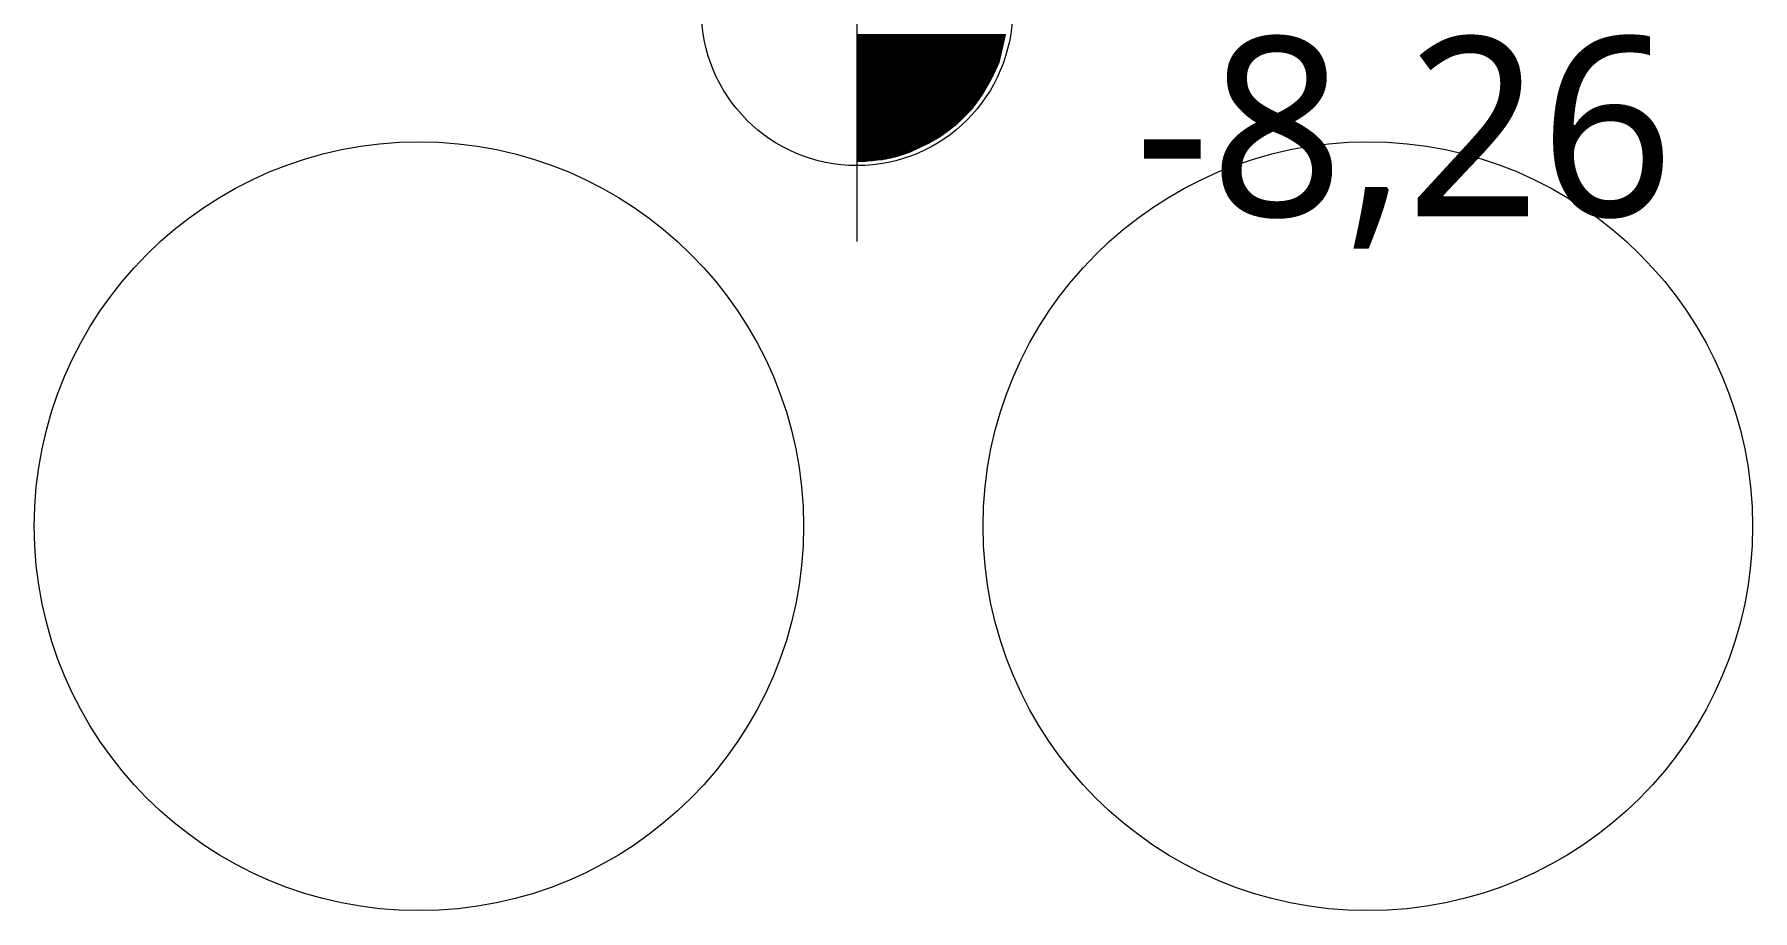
# Model space of a CAD drawing. Header units: millimetres. Extents: x 809 to 8159, y 33 to 4533.
# Drawn here: x 6592.3 to 6726.3, y 2326.9 to 2395.2 of the extents above; entities that cross this region are included whole.
import ezdxf

# ---------------------------------------------------------------- set-up
doc = ezdxf.new("R2010")
doc.units = ezdxf.units.MM
doc.layers.add('AHŞAP KONFERANS SALONU TAVAN', color=6, linetype='Continuous', lineweight=0)
doc.layers.add('cevre kotlar', color=6, linetype='Continuous', lineweight=0)
doc.styles.get("Standard").update_dxf_attribs({"font": 'arial.ttf'})

# ---------------------------------------------------------------- blocks, each defined once
blk = doc.blocks.new('K_K')
at = {"layer": 'cevre kotlar', "color": 2, "lineweight": 0}
for p, q in [((-0.0088, 0.0012), (-0.0088, -0.7359)), ((-0.0088, -0.0771), (0.4648, -0.0771)), ((-0.0088, -0.0778), (0.4646, -0.0778)), ((-0.0088, -0.0786), (0.4644, -0.0786)), ((-0.0088, -0.0794), (0.4642, -0.0794)), ((-0.0088, -0.0801), (0.4641, -0.0801)), ((-0.0088, -0.0809), (0.4639, -0.0809)), ((-0.0088, -0.0817), (0.4637, -0.0817)), ((-0.0088, -0.0824), (0.4636, -0.0824)), ((-0.0088, -0.0832), (0.4634, -0.0832)), ((-0.0088, -0.084), (0.4632, -0.084)), ((-0.0088, -0.0847), (0.463, -0.0847)), ((-0.0088, -0.0855), (0.4629, -0.0855)), ((-0.0088, -0.0863), (0.4627, -0.0863)), ((-0.0088, -0.0871), (0.4625, -0.0871)), ((-0.0088, -0.0878), (0.4623, -0.0878)), ((-0.0088, -0.0886), (0.4622, -0.0886)), ((-0.0088, -0.0894), (0.462, -0.0894)), ((-0.0088, -0.0901), (0.4618, -0.0901)), ((-0.0088, -0.0909), (0.4616, -0.0909)), ((-0.0088, -0.0917), (0.4615, -0.0917)), ((-0.0088, -0.0924), (0.4613, -0.0924)), ((-0.0088, -0.0932), (0.4611, -0.0932)), ((-0.0088, -0.094), (0.461, -0.094)), ((-0.0088, -0.0947), (0.4608, -0.0947)), ((-0.0088, -0.0955), (0.4606, -0.0955)), ((-0.0088, -0.0963), (0.4604, -0.0963)), ((-0.0088, -0.097), (0.4603, -0.097)), ((-0.0088, -0.0978), (0.4601, -0.0978)), ((-0.0088, -0.0986), (0.4599, -0.0986)), ((-0.0088, -0.0993), (0.4597, -0.0993)), ((-0.0088, -0.1001), (0.4596, -0.1001)), ((-0.0088, -0.1009), (0.4594, -0.1009)), ((-0.0088, -0.1016), (0.4592, -0.1016)), ((-0.0088, -0.1024), (0.459, -0.1024)), ((-0.0088, -0.1032), (0.4589, -0.1032)), ((-0.0088, -0.1039), (0.4587, -0.1039)), ((-0.0088, -0.1047), (0.4585, -0.1047)), ((-0.0088, -0.1055), (0.4584, -0.1055)), ((-0.0088, -0.1062), (0.4582, -0.1062)), ((-0.0088, -0.107), (0.458, -0.107)), ((-0.0088, -0.1078), (0.4578, -0.1078)), ((-0.0088, -0.1085), (0.4577, -0.1085)), ((-0.0088, -0.1093), (0.4575, -0.1093)), ((-0.0088, -0.1101), (0.4573, -0.1101)), ((-0.0088, -0.1108), (0.4571, -0.1108)), ((-0.0088, -0.1116), (0.457, -0.1116)), ((-0.0088, -0.1124), (0.4568, -0.1124)), ((-0.0088, -0.1131), (0.4566, -0.1131)), ((-0.0088, -0.1139), (0.4564, -0.1139)), ((-0.0088, -0.1147), (0.4563, -0.1147)), ((-0.0088, -0.1154), (0.4561, -0.1154)), ((-0.0088, -0.1162), (0.4559, -0.1162)), ((-0.0088, -0.117), (0.4558, -0.117)), ((-0.0088, -0.1177), (0.4556, -0.1177)), ((-0.0088, -0.1185), (0.4554, -0.1185)), ((-0.0088, -0.1193), (0.4552, -0.1193)), ((-0.0088, -0.12), (0.4551, -0.12)), ((-0.0088, -0.1208), (0.4549, -0.1208)), ((-0.0088, -0.1216), (0.4547, -0.1216)), ((-0.0088, -0.1223), (0.4545, -0.1223)), ((-0.0088, -0.1231), (0.4543, -0.1231)), ((-0.0088, -0.1239), (0.4542, -0.1239)), ((-0.0088, -0.1247), (0.454, -0.1247)), ((-0.0088, -0.1254), (0.4538, -0.1254)), ((-0.0088, -0.1262), (0.4536, -0.1262)), ((-0.0088, -0.127), (0.4535, -0.127)), ((-0.0088, -0.1277), (0.4533, -0.1277)), ((-0.0088, -0.1285), (0.4531, -0.1285)), ((-0.0088, -0.1293), (0.4529, -0.1293)), ((-0.0088, -0.13), (0.4528, -0.13)), ((-0.0088, -0.1308), (0.4526, -0.1308)), ((-0.0088, -0.1316), (0.4524, -0.1316)), ((-0.0088, -0.1323), (0.4522, -0.1323)), ((-0.0088, -0.1331), (0.452, -0.1331)), ((-0.0088, -0.1339), (0.4519, -0.1339)), ((-0.0088, -0.1346), (0.4517, -0.1346)), ((-0.0088, -0.1354), (0.4515, -0.1354)), ((-0.0088, -0.1362), (0.4513, -0.1362)), ((-0.0088, -0.1369), (0.4512, -0.1369)), ((-0.0088, -0.1377), (0.451, -0.1377)), ((-0.0088, -0.1385), (0.4508, -0.1385)), ((-0.0088, -0.1392), (0.4506, -0.1392)), ((-0.0088, -0.14), (0.4505, -0.14)), ((-0.0088, -0.1408), (0.4503, -0.1408)), ((-0.0088, -0.1415), (0.4501, -0.1415)), ((-0.0088, -0.1423), (0.4499, -0.1423)), ((-0.0088, -0.1431), (0.4497, -0.1431)), ((-0.0088, -0.1438), (0.4496, -0.1438)), ((-0.0088, -0.1446), (0.4494, -0.1446)), ((-0.0088, -0.1454), (0.4492, -0.1454)), ((-0.0088, -0.1461), (0.449, -0.1461)), ((-0.0088, -0.1469), (0.4489, -0.1469)), ((-0.0088, -0.1477), (0.4487, -0.1477)), ((-0.0088, -0.1484), (0.4485, -0.1484)), ((-0.0088, -0.1492), (0.4483, -0.1492)), ((-0.0088, -0.15), (0.4482, -0.15)), ((-0.0088, -0.1507), (0.448, -0.1507)), ((-0.0088, -0.1515), (0.4478, -0.1515)), ((-0.0088, -0.1523), (0.4476, -0.1523)), ((-0.0088, -0.153), (0.4474, -0.153)), ((-0.0088, -0.1538), (0.4473, -0.1538)), ((-0.0088, -0.1546), (0.4471, -0.1546)), ((-0.0088, -0.1553), (0.4469, -0.1553)), ((-0.0088, -0.1561), (0.4467, -0.1561)), ((-0.0088, -0.1569), (0.4466, -0.1569)), ((-0.0088, -0.1576), (0.4464, -0.1576)), ((-0.0088, -0.1584), (0.4462, -0.1584)), ((-0.0088, -0.1592), (0.446, -0.1592)), ((-0.0088, -0.1599), (0.4458, -0.1599)), ((-0.0088, -0.1607), (0.4457, -0.1607)), ((-0.0088, -0.1615), (0.4455, -0.1615)), ((-0.0088, -0.1622), (0.4453, -0.1622)), ((-0.0088, -0.163), (0.4451, -0.163)), ((-0.0088, -0.1638), (0.445, -0.1638)), ((-0.0088, -0.1646), (0.4447, -0.1646)), ((-0.0088, -0.1653), (0.4443, -0.1653)), ((-0.0088, -0.1661), (0.444, -0.1661)), ((-0.0088, -0.1669), (0.4436, -0.1669)), ((-0.0088, -0.1676), (0.4433, -0.1676)), ((-0.0088, -0.1684), (0.4429, -0.1684)), ((-0.0088, -0.1692), (0.4426, -0.1692)), ((-0.0088, -0.1699), (0.4422, -0.1699)), ((-0.0088, -0.1707), (0.4419, -0.1707)), ((-0.0088, -0.1715), (0.4415, -0.1715)), ((-0.0088, -0.1722), (0.4412, -0.1722)), ((-0.0088, -0.173), (0.4408, -0.173)), ((-0.0088, -0.1738), (0.4405, -0.1738)), ((-0.0088, -0.1745), (0.4401, -0.1745)), ((-0.0088, -0.1753), (0.4398, -0.1753)), ((-0.0088, -0.1761), (0.4394, -0.1761)), ((-0.0088, -0.1768), (0.439, -0.1768)), ((-0.0088, -0.1776), (0.4387, -0.1776)), ((-0.0088, -0.1784), (0.4383, -0.1784)), ((-0.0088, -0.1791), (0.438, -0.1791)), ((-0.0088, -0.1799), (0.4376, -0.1799)), ((-0.0088, -0.1807), (0.4373, -0.1807)), ((-0.0088, -0.1814), (0.4369, -0.1814)), ((-0.0088, -0.1822), (0.4366, -0.1822)), ((-0.0088, -0.183), (0.4362, -0.183)), ((-0.0088, -0.1837), (0.4359, -0.1837)), ((-0.0088, -0.1845), (0.4355, -0.1845)), ((-0.0088, -0.1853), (0.4352, -0.1853)), ((-0.0088, -0.186), (0.4348, -0.186)), ((-0.0088, -0.1868), (0.4345, -0.1868)), ((-0.0088, -0.1876), (0.4341, -0.1876)), ((-0.0088, -0.1883), (0.4338, -0.1883)), ((-0.0088, -0.1891), (0.4334, -0.1891)), ((-0.0088, -0.1899), (0.4331, -0.1899)), ((-0.0088, -0.1906), (0.4327, -0.1906)), ((-0.0088, -0.1914), (0.4324, -0.1914)), ((-0.0088, -0.1922), (0.432, -0.1922)), ((-0.0088, -0.1929), (0.4317, -0.1929)), ((-0.0088, -0.1937), (0.4313, -0.1937)), ((-0.0088, -0.1945), (0.431, -0.1945)), ((-0.0088, -0.1952), (0.4306, -0.1952)), ((-0.0088, -0.196), (0.4303, -0.196)), ((-0.0088, -0.1968), (0.4299, -0.1968)), ((-0.0088, -0.1975), (0.4296, -0.1975)), ((-0.0088, -0.1983), (0.4292, -0.1983)), ((-0.0088, -0.1991), (0.4288, -0.1991)), ((-0.0088, -0.1998), (0.4285, -0.1998)), ((-0.0088, -0.2006), (0.4281, -0.2006)), ((-0.0088, -0.2014), (0.4278, -0.2014)), ((-0.0088, -0.2022), (0.4274, -0.2022)), ((-0.0088, -0.2029), (0.4271, -0.2029)), ((-0.0088, -0.2037), (0.4267, -0.2037)), ((-0.0088, -0.2045), (0.4264, -0.2045)), ((-0.0088, -0.2052), (0.426, -0.2052)), ((-0.0088, -0.206), (0.4256, -0.206)), ((-0.0088, -0.2068), (0.4252, -0.2068)), ((-0.0088, -0.2075), (0.4248, -0.2075)), ((-0.0088, -0.2083), (0.4244, -0.2083)), ((-0.0088, -0.2091), (0.424, -0.2091)), ((-0.0088, -0.2098), (0.4236, -0.2098)), ((-0.0088, -0.2106), (0.4232, -0.2106)), ((-0.0088, -0.2114), (0.4227, -0.2114)), ((-0.0088, -0.2121), (0.4223, -0.2121)), ((-0.0088, -0.2129), (0.4219, -0.2129)), ((-0.0088, -0.2137), (0.4215, -0.2137)), ((-0.0088, -0.2144), (0.4211, -0.2144)), ((-0.0088, -0.2152), (0.4207, -0.2152)), ((-0.0088, -0.216), (0.4203, -0.216)), ((-0.0088, -0.2167), (0.4199, -0.2167)), ((-0.0088, -0.2175), (0.4194, -0.2175)), ((-0.0088, -0.2183), (0.419, -0.2183)), ((-0.0088, -0.219), (0.4186, -0.219)), ((-0.0088, -0.2198), (0.4182, -0.2198)), ((-0.0088, -0.2206), (0.4178, -0.2206)), ((-0.0088, -0.2213), (0.4174, -0.2213)), ((-0.0088, -0.2221), (0.417, -0.2221)), ((-0.0088, -0.2229), (0.4166, -0.2229)), ((-0.0088, -0.2236), (0.4161, -0.2236)), ((-0.0088, -0.2244), (0.4157, -0.2244)), ((-0.0088, -0.2252), (0.4153, -0.2252)), ((-0.0088, -0.2259), (0.4149, -0.2259)), ((-0.0088, -0.2267), (0.4145, -0.2267)), ((-0.0088, -0.2275), (0.4141, -0.2275)), ((-0.0088, -0.2282), (0.4136, -0.2282)), ((-0.0088, -0.229), (0.4132, -0.229)), ((-0.0088, -0.2298), (0.4127, -0.2298)), ((-0.0088, -0.2305), (0.4123, -0.2305)), ((-0.0088, -0.2313), (0.4118, -0.2313)), ((-0.0088, -0.2321), (0.4113, -0.2321)), ((-0.0088, -0.2328), (0.4109, -0.2328)), ((-0.0088, -0.2336), (0.4104, -0.2336)), ((-0.0088, -0.2344), (0.41, -0.2344)), ((-0.0088, -0.2351), (0.4095, -0.2351)), ((-0.0088, -0.2359), (0.409, -0.2359)), ((-0.0088, -0.2367), (0.4086, -0.2367)), ((-0.0088, -0.2374), (0.4081, -0.2374)), ((-0.0088, -0.2382), (0.4077, -0.2382)), ((-0.0088, -0.239), (0.4072, -0.239)), ((-0.0088, -0.2398), (0.4067, -0.2398)), ((-0.0088, -0.2405), (0.4063, -0.2405)), ((-0.0088, -0.2413), (0.4058, -0.2413)), ((-0.0088, -0.2421), (0.4054, -0.2421)), ((-0.0088, -0.2428), (0.4049, -0.2428)), ((-0.0088, -0.2436), (0.4044, -0.2436)), ((-0.0088, -0.2444), (0.404, -0.2444)), ((-0.0088, -0.2451), (0.4035, -0.2451)), ((-0.0088, -0.2459), (0.4031, -0.2459)), ((-0.0088, -0.2467), (0.4027, -0.2467)), ((-0.0088, -0.2474), (0.4023, -0.2474)), ((-0.0088, -0.2482), (0.4018, -0.2482)), ((-0.0088, -0.249), (0.4014, -0.249)), ((-0.0088, -0.2497), (0.401, -0.2497)), ((-0.0088, -0.2505), (0.4006, -0.2505)), ((-0.0088, -0.2513), (0.4002, -0.2513)), ((-0.0088, -0.252), (0.3997, -0.252)), ((-0.0088, -0.2528), (0.3993, -0.2528)), ((-0.0088, -0.2536), (0.3989, -0.2536)), ((-0.0088, -0.2543), (0.3985, -0.2543)), ((-0.0088, -0.2551), (0.3981, -0.2551)), ((-0.0088, -0.2559), (0.3976, -0.2559)), ((-0.0088, -0.2566), (0.3972, -0.2566)), ((-0.0088, -0.2574), (0.3968, -0.2574)), ((-0.0088, -0.2582), (0.3964, -0.2582)), ((-0.0088, -0.2589), (0.396, -0.2589)), ((-0.0088, -0.2597), (0.3956, -0.2597)), ((-0.0088, -0.2605), (0.3951, -0.2605)), ((-0.0088, -0.2612), (0.3947, -0.2612)), ((-0.0088, -0.262), (0.3943, -0.262)), ((-0.0088, -0.2628), (0.3939, -0.2628)), ((-0.0088, -0.2635), (0.3935, -0.2635)), ((-0.0088, -0.2643), (0.393, -0.2643)), ((-0.0088, -0.2651), (0.3925, -0.2651)), ((-0.0088, -0.2658), (0.392, -0.2658)), ((-0.0088, -0.2666), (0.3914, -0.2666)), ((-0.0088, -0.2674), (0.3909, -0.2674)), ((-0.0088, -0.2681), (0.3904, -0.2681)), ((-0.0088, -0.2689), (0.3898, -0.2689)), ((-0.0088, -0.2697), (0.3893, -0.2697)), ((-0.0088, -0.2704), (0.3888, -0.2704)), ((-0.0088, -0.2712), (0.3882, -0.2712)), ((-0.0088, -0.272), (0.3877, -0.272)), ((-0.0088, -0.2727), (0.3872, -0.2727)), ((-0.0088, -0.2735), (0.3866, -0.2735)), ((-0.0088, -0.2743), (0.3861, -0.2743)), ((-0.0088, -0.275), (0.3856, -0.275)), ((-0.0088, -0.2758), (0.385, -0.2758)), ((-0.0088, -0.2766), (0.3845, -0.2766)), ((-0.0088, -0.2774), (0.384, -0.2774)), ((-0.0088, -0.2781), (0.3835, -0.2781)), ((-0.0088, -0.2789), (0.3829, -0.2789)), ((-0.0088, -0.2797), (0.3824, -0.2797)), ((-0.0088, -0.2804), (0.3819, -0.2804)), ((-0.0088, -0.2812), (0.3813, -0.2812)), ((-0.0088, -0.282), (0.3808, -0.282)), ((-0.0088, -0.2827), (0.3803, -0.2827)), ((-0.0088, -0.2835), (0.3797, -0.2835)), ((-0.0088, -0.2843), (0.3792, -0.2843)), ((-0.0088, -0.285), (0.3787, -0.285)), ((-0.0088, -0.2858), (0.3781, -0.2858)), ((-0.0088, -0.2866), (0.3776, -0.2866)), ((-0.0088, -0.2873), (0.377, -0.2873)), ((-0.0088, -0.2881), (0.3765, -0.2881)), ((-0.0088, -0.2889), (0.3759, -0.2889)), ((-0.0088, -0.2896), (0.3753, -0.2896)), ((-0.0088, -0.2904), (0.3747, -0.2904)), ((-0.0088, -0.2912), (0.3742, -0.2912)), ((-0.0088, -0.2919), (0.3736, -0.2919)), ((-0.0088, -0.2927), (0.373, -0.2927)), ((-0.0088, -0.2935), (0.3724, -0.2935)), ((-0.0088, -0.2942), (0.3719, -0.2942)), ((-0.0088, -0.295), (0.3713, -0.295)), ((-0.0088, -0.2958), (0.3707, -0.2958)), ((-0.0088, -0.2965), (0.3701, -0.2965)), ((-0.0088, -0.2973), (0.3696, -0.2973)), ((-0.0088, -0.2981), (0.369, -0.2981)), ((-0.0088, -0.2988), (0.3684, -0.2988)), ((-0.0088, -0.2996), (0.3678, -0.2996)), ((-0.0088, -0.3004), (0.3673, -0.3004)), ((-0.0088, -0.3011), (0.3667, -0.3011)), ((-0.0088, -0.3019), (0.3661, -0.3019)), ((-0.0088, -0.3027), (0.3655, -0.3027)), ((-0.0088, -0.3034), (0.3649, -0.3034)), ((-0.0088, -0.3042), (0.3644, -0.3042)), ((-0.0088, -0.305), (0.3638, -0.305)), ((-0.0088, -0.3057), (0.3632, -0.3057)), ((-0.0088, -0.3065), (0.3626, -0.3065)), ((-0.0088, -0.3073), (0.3621, -0.3073)), ((-0.0088, -0.308), (0.3615, -0.308)), ((-0.0088, -0.3088), (0.3609, -0.3088)), ((-0.0088, -0.3096), (0.3603, -0.3096)), ((-0.0088, -0.3103), (0.3598, -0.3103)), ((-0.0088, -0.3111), (0.3592, -0.3111)), ((-0.0088, -0.3119), (0.3586, -0.3119)), ((-0.0088, -0.3126), (0.358, -0.3126)), ((-0.0088, -0.3134), (0.3575, -0.3134)), ((-0.0088, -0.3142), (0.3569, -0.3142)), ((-0.0088, -0.315), (0.3561, -0.315)), ((-0.0088, -0.3157), (0.3553, -0.3157)), ((-0.0088, -0.3165), (0.3546, -0.3165)), ((-0.0088, -0.3173), (0.3538, -0.3173)), ((-0.0088, -0.318), (0.353, -0.318)), ((-0.0088, -0.3188), (0.3523, -0.3188)), ((-0.0088, -0.3196), (0.3515, -0.3196)), ((-0.0088, -0.3203), (0.3507, -0.3203)), ((-0.0088, -0.3211), (0.35, -0.3211)), ((-0.0088, -0.3219), (0.3492, -0.3219)), ((-0.0088, -0.3226), (0.3484, -0.3226)), ((-0.0088, -0.3234), (0.3477, -0.3234)), ((-0.0088, -0.3242), (0.3469, -0.3242)), ((-0.0088, -0.3249), (0.3461, -0.3249)), ((-0.0088, -0.3257), (0.3454, -0.3257)), ((-0.0088, -0.3265), (0.3446, -0.3265)), ((-0.0088, -0.3272), (0.3438, -0.3272)), ((-0.0088, -0.328), (0.3431, -0.328)), ((-0.0088, -0.3288), (0.3423, -0.3288)), ((-0.0088, -0.3295), (0.3415, -0.3295)), ((-0.0088, -0.3303), (0.3408, -0.3303)), ((-0.0088, -0.3311), (0.34, -0.3311)), ((-0.0088, -0.3318), (0.3392, -0.3318)), ((-0.0088, -0.3326), (0.3385, -0.3326)), ((-0.0088, -0.3334), (0.3377, -0.3334)), ((-0.0088, -0.3341), (0.3369, -0.3341)), ((-0.0088, -0.3349), (0.3362, -0.3349)), ((-0.0088, -0.3357), (0.3354, -0.3357)), ((-0.0088, -0.3364), (0.3346, -0.3364)), ((-0.0088, -0.3372), (0.3339, -0.3372)), ((-0.0088, -0.338), (0.3331, -0.338)), ((-0.0088, -0.3387), (0.3323, -0.3387)), ((-0.0088, -0.3395), (0.3316, -0.3395)), ((-0.0088, -0.3403), (0.3308, -0.3403)), ((-0.0088, -0.341), (0.33, -0.341)), ((-0.0088, -0.3418), (0.3293, -0.3418)), ((-0.0088, -0.3426), (0.3285, -0.3426)), ((-0.0088, -0.3433), (0.3277, -0.3433)), ((-0.0088, -0.3441), (0.327, -0.3441)), ((-0.0088, -0.3449), (0.3262, -0.3449)), ((-0.0088, -0.3456), (0.3254, -0.3456)), ((-0.0088, -0.3464), (0.3247, -0.3464)), ((-0.0088, -0.3472), (0.3239, -0.3472)), ((-0.0088, -0.3479), (0.3231, -0.3479)), ((-0.0088, -0.3487), (0.3223, -0.3487)), ((-0.0088, -0.3495), (0.3216, -0.3495)), ((-0.0088, -0.3502), (0.3208, -0.3502)), ((-0.0088, -0.351), (0.32, -0.351)), ((-0.0088, -0.3518), (0.3193, -0.3518)), ((-0.0088, -0.3525), (0.3185, -0.3525)), ((-0.0088, -0.3533), (0.3177, -0.3533)), ((-0.0088, -0.3541), (0.317, -0.3541)), ((-0.0088, -0.3549), (0.3162, -0.3549)), ((-0.0088, -0.3556), (0.3154, -0.3556)), ((-0.0088, -0.3564), (0.3147, -0.3564)), ((-0.0088, -0.3572), (0.3139, -0.3572)), ((-0.0088, -0.3579), (0.3131, -0.3579)), ((-0.0088, -0.3587), (0.3124, -0.3587)), ((-0.0088, -0.3595), (0.3116, -0.3595)), ((-0.0088, -0.3602), (0.3108, -0.3602)), ((-0.0088, -0.361), (0.3101, -0.361)), ((-0.0088, -0.3618), (0.3093, -0.3618)), ((-0.0088, -0.3625), (0.3085, -0.3625)), ((-0.0088, -0.3633), (0.3075, -0.3633)), ((-0.0088, -0.3641), (0.3065, -0.3641)), ((-0.0088, -0.3648), (0.3055, -0.3648)), ((-0.0088, -0.3656), (0.3045, -0.3656)), ((-0.0088, -0.3664), (0.3035, -0.3664)), ((-0.0088, -0.3671), (0.3025, -0.3671)), ((-0.0088, -0.3679), (0.3015, -0.3679)), ((-0.0088, -0.3687), (0.3005, -0.3687)), ((-0.0088, -0.3694), (0.2995, -0.3694)), ((-0.0088, -0.3702), (0.2985, -0.3702)), ((-0.0088, -0.371), (0.2975, -0.371)), ((-0.0088, -0.3717), (0.2965, -0.3717)), ((-0.0088, -0.3725), (0.2955, -0.3725)), ((-0.0088, -0.3733), (0.2945, -0.3733)), ((-0.0088, -0.374), (0.2935, -0.374)), ((-0.0088, -0.3748), (0.2926, -0.3748)), ((-0.0088, -0.3756), (0.2916, -0.3756)), ((-0.0088, -0.3763), (0.2906, -0.3763)), ((-0.0088, -0.3771), (0.2896, -0.3771)), ((-0.0088, -0.3779), (0.2886, -0.3779)), ((-0.0088, -0.3786), (0.2876, -0.3786)), ((-0.0088, -0.3794), (0.2866, -0.3794)), ((-0.0088, -0.3802), (0.2855, -0.3802)), ((-0.0088, -0.3809), (0.2845, -0.3809)), ((-0.0088, -0.3817), (0.2834, -0.3817)), ((-0.0088, -0.3825), (0.2823, -0.3825)), ((-0.0088, -0.3832), (0.2813, -0.3832)), ((-0.0088, -0.384), (0.2802, -0.384)), ((-0.0088, -0.3848), (0.2792, -0.3848)), ((-0.0088, -0.3855), (0.2781, -0.3855)), ((-0.0088, -0.3863), (0.277, -0.3863)), ((-0.0088, -0.3871), (0.276, -0.3871)), ((-0.0088, -0.3878), (0.2749, -0.3878)), ((-0.0088, -0.3886), (0.2738, -0.3886)), ((-0.0088, -0.3894), (0.2728, -0.3894)), ((-0.0088, -0.3901), (0.2717, -0.3901)), ((-0.0088, -0.3909), (0.2707, -0.3909)), ((-0.0088, -0.3917), (0.2696, -0.3917)), ((-0.0088, -0.3925), (0.2685, -0.3925)), ((-0.0088, -0.3932), (0.2675, -0.3932)), ((-0.0088, -0.394), (0.2664, -0.394)), ((-0.0088, -0.3948), (0.2653, -0.3948)), ((-0.0088, -0.3955), (0.2643, -0.3955)), ((-0.0088, -0.3963), (0.2632, -0.3963)), ((-0.0088, -0.3971), (0.2622, -0.3971)), ((-0.0088, -0.3978), (0.2611, -0.3978)), ((-0.0088, -0.3986), (0.26, -0.3986)), ((-0.0088, -0.3994), (0.259, -0.3994)), ((-0.0088, -0.4001), (0.2579, -0.4001)), ((-0.0088, -0.4009), (0.2568, -0.4009)), ((-0.0088, -0.4017), (0.2558, -0.4017)), ((-0.0088, -0.4024), (0.2546, -0.4024)), ((-0.0088, -0.4032), (0.2533, -0.4032)), ((-0.0088, -0.404), (0.252, -0.404)), ((-0.0088, -0.4047), (0.2506, -0.4047)), ((-0.0088, -0.4055), (0.2493, -0.4055)), ((-0.0088, -0.4063), (0.248, -0.4063)), ((-0.0088, -0.407), (0.2467, -0.407)), ((-0.0088, -0.4078), (0.2453, -0.4078)), ((-0.0088, -0.4086), (0.244, -0.4086)), ((-0.0088, -0.4093), (0.2427, -0.4093)), ((-0.0088, -0.4101), (0.2414, -0.4101)), ((-0.0088, -0.4109), (0.24, -0.4109)), ((-0.0088, -0.4116), (0.2387, -0.4116)), ((-0.0088, -0.4124), (0.2374, -0.4124)), ((-0.0088, -0.4132), (0.2361, -0.4132)), ((-0.0088, -0.4139), (0.2347, -0.4139)), ((-0.0088, -0.4147), (0.2334, -0.4147)), ((-0.0088, -0.4155), (0.2321, -0.4155)), ((-0.0088, -0.4162), (0.2308, -0.4162)), ((-0.0088, -0.417), (0.2294, -0.417)), ((-0.0088, -0.4178), (0.2281, -0.4178)), ((-0.0088, -0.4185), (0.2268, -0.4185)), ((-0.0088, -0.4193), (0.2254, -0.4193)), ((-0.0088, -0.4201), (0.2241, -0.4201)), ((-0.0088, -0.4208), (0.2228, -0.4208)), ((-0.0088, -0.4216), (0.2213, -0.4216)), ((-0.0088, -0.4224), (0.2197, -0.4224)), ((-0.0088, -0.4231), (0.2181, -0.4231)), ((-0.0088, -0.4239), (0.2164, -0.4239)), ((-0.0088, -0.4247), (0.2148, -0.4247)), ((-0.0088, -0.4254), (0.2132, -0.4254)), ((-0.0088, -0.4262), (0.2116, -0.4262)), ((-0.0088, -0.427), (0.21, -0.427)), ((-0.0088, -0.4277), (0.2084, -0.4277)), ((-0.0088, -0.4285), (0.2068, -0.4285)), ((-0.0088, -0.4293), (0.2052, -0.4293)), ((-0.0088, -0.4301), (0.2036, -0.4301)), ((-0.0088, -0.4308), (0.2019, -0.4308)), ((-0.0088, -0.4316), (0.2003, -0.4316)), ((-0.0088, -0.4324), (0.1987, -0.4324)), ((-0.0088, -0.4331), (0.1971, -0.4331)), ((-0.0088, -0.4339), (0.1955, -0.4339)), ((-0.0088, -0.4347), (0.1939, -0.4347)), ((-0.0088, -0.4354), (0.1923, -0.4354)), ((-0.0088, -0.4362), (0.1907, -0.4362)), ((-0.0088, -0.437), (0.189, -0.437)), ((-0.0088, -0.4377), (0.1874, -0.4377)), ((-0.0088, -0.4385), (0.1858, -0.4385)), ((-0.0088, -0.4393), (0.1842, -0.4393)), ((-0.0088, -0.44), (0.1825, -0.44)), ((-0.0088, -0.4408), (0.1809, -0.4408)), ((-0.0088, -0.4416), (0.1792, -0.4416)), ((-0.0088, -0.4423), (0.1776, -0.4423)), ((-0.0088, -0.4431), (0.176, -0.4431)), ((-0.0088, -0.4439), (0.1743, -0.4439)), ((-0.0088, -0.4446), (0.1727, -0.4446)), ((-0.0088, -0.4454), (0.171, -0.4454)), ((-0.0088, -0.4462), (0.1694, -0.4462)), ((-0.0088, -0.4469), (0.1677, -0.4469)), ((-0.0088, -0.4477), (0.1661, -0.4477)), ((-0.0088, -0.4485), (0.1644, -0.4485)), ((-0.0088, -0.4492), (0.1628, -0.4492)), ((-0.0088, -0.45), (0.1612, -0.45)), ((-0.0088, -0.4508), (0.1593, -0.4508)), ((-0.0088, -0.4515), (0.1571, -0.4515)), ((-0.0088, -0.4523), (0.155, -0.4523)), ((-0.0088, -0.4531), (0.1528, -0.4531)), ((-0.0088, -0.4538), (0.1507, -0.4538)), ((-0.0088, -0.4546), (0.1485, -0.4546)), ((-0.0088, -0.4554), (0.1464, -0.4554)), ((-0.0088, -0.4561), (0.1442, -0.4561)), ((-0.0088, -0.4569), (0.1421, -0.4569)), ((-0.0088, -0.4577), (0.1399, -0.4577)), ((-0.0088, -0.4584), (0.1378, -0.4584)), ((-0.0088, -0.4592), (0.1355, -0.4592)), ((-0.0088, -0.46), (0.1329, -0.46)), ((-0.0088, -0.4607), (0.1303, -0.4607)), ((-0.0088, -0.4615), (0.1277, -0.4615)), ((-0.0088, -0.4623), (0.1251, -0.4623)), ((-0.0088, -0.463), (0.1225, -0.463)), ((-0.0088, -0.4638), (0.1199, -0.4638)), ((-0.0088, -0.4646), (0.1173, -0.4646)), ((-0.0088, -0.4653), (0.1147, -0.4653)), ((-0.0088, -0.4661), (0.1121, -0.4661)), ((-0.0088, -0.4669), (0.1095, -0.4669)), ((-0.0088, -0.4677), (0.1068, -0.4677)), ((-0.0088, -0.4684), (0.103, -0.4684)), ((-0.0088, -0.4692), (0.0992, -0.4692)), ((-0.0088, -0.47), (0.0954, -0.47)), ((-0.0088, -0.4707), (0.0915, -0.4707)), ((-0.0088, -0.4715), (0.0877, -0.4715)), ((-0.0088, -0.4723), (0.0838, -0.4723)), ((-0.0088, -0.473), (0.08, -0.473)), ((-0.0088, -0.4738), (0.0762, -0.4738)), ((-0.0088, -0.4746), (0.0723, -0.4746)), ((-0.0088, -0.4753), (0.0643, -0.4753)), ((-0.0088, -0.4761), (0.0563, -0.4761)), ((-0.0088, -0.4769), (0.0482, -0.4769)), ((-0.0088, -0.4776), (0.0401, -0.4776)), ((-0.0088, -0.4784), (0.0326, -0.4784)), ((-0.0088, -0.4792), (0.0257, -0.4792)), ((-0.0073, -0.4799), (0.0188, -0.4799))]:
    blk.add_line(p, q, dxfattribs=at)
blk.add_circle((-0.0088, 0.0012), 0.4954, dxfattribs=at)
blk = doc.blocks.new('RTHRTHRTRTHRHRTH')
at = {"layer": 'AHŞAP KONFERANS SALONU TAVAN'}
for centre in [(41029.25, -6250.73), (41103.25, -6250.73)]:
    blk.add_circle(centre, 30, dxfattribs=at)

msp = doc.modelspace()

# ---------------------------------------------------------------- block references
at = {"layer": 'AHŞAP KONFERANS SALONU TAVAN'}
msp.add_blockref('RTHRTHRTRTHRHRTH', (-34406.95, 8607.59), dxfattribs=at)
at = {"layer": 'cevre kotlar', "xscale": 24.49999999999999, "yscale": 24.49999999999999, "zscale": 24.49999999999999, "rotation": 0.009778997462988104}
msp.add_blockref('K_K', (6656.67, 2397.11), dxfattribs=at)

# ---------------------------------------------------------------- texts
at = {"layer": 'cevre kotlar', "insert": (6678.12, 2395.04), "char_height": 14, "attachment_point": 1, "rotation": 0.0098}
msp.add_mtext_dynamic_manual_height_columns('{\\fTrebuchet MS|b0|i0|c162|p34;-8,26}', width=411.2284, gutter_width=1, heights=[0], dxfattribs=at)

doc.saveas('drawing.dxf')
